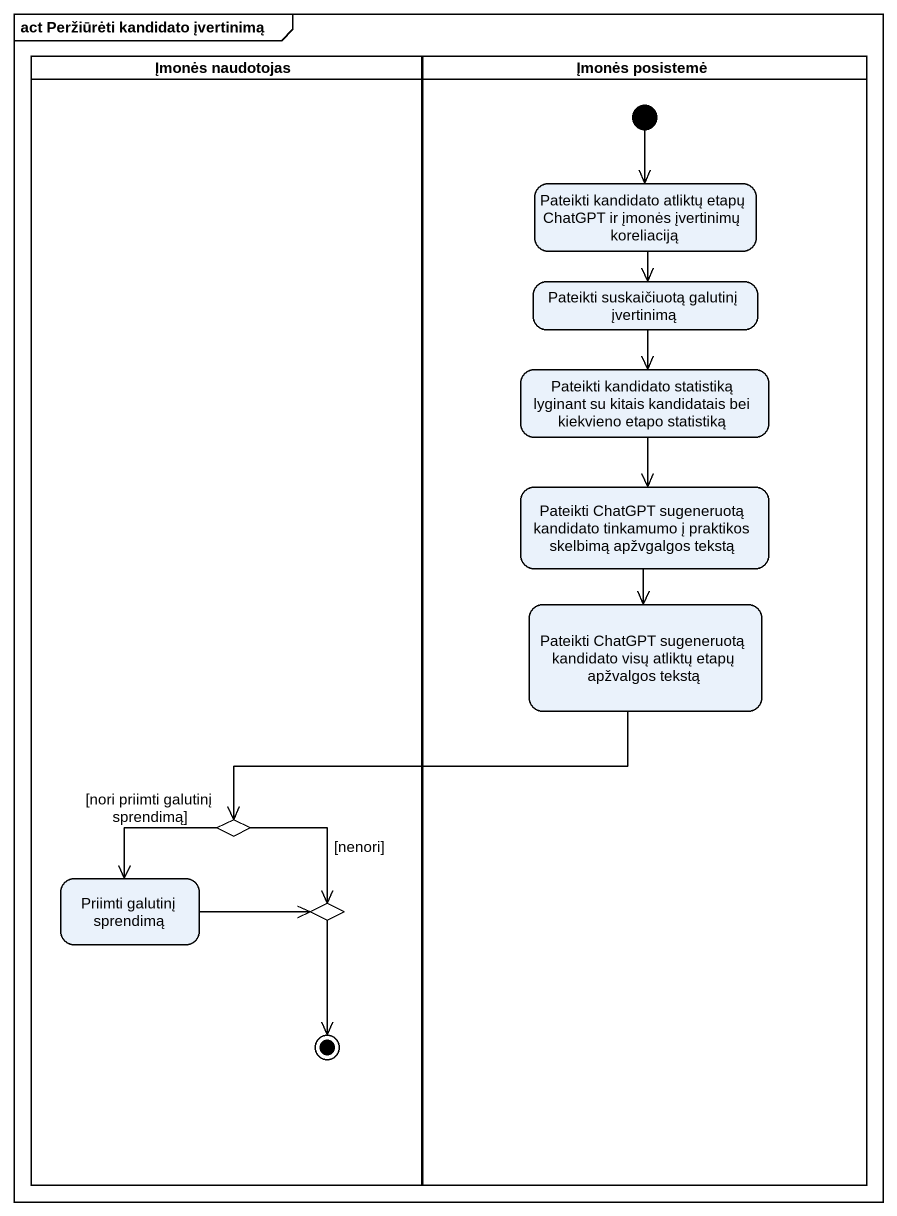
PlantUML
@startuml
mainframe act Peržiūrėti kandidato įvertinimą
hide empty description
state "Įmonės naudotojas" as Įmonės_naudotojas <<partition>> {
  state choice1 <<choice>>
  state "Priimti galutinį sprendimą" as Priimti_galutinį_sprendimą
  state choice2 <<choice>>
  choice2 --> [*] : [nenori]
}
state "Įmonės posistemė" as Įmonės_posistemė <<partition>> {
  state "Pateikti kandidato atliktų etapų ChatGPT ir įmonės įvertinimų koreliaciją" as Pateikti_kandidato_atliktų
  state "Pateikti suskaičiuotą galutinį įvertinimą" as Pateikti_suskaičiuotą
  state "Pateikti kandidato statistiką lyginant su kitais kandidatais bei kiekvieno etapo statistiką" as Pateikti_kandidato
  state "Pateikti ChatGPT sugeneruotą kandidato tinkamumo į praktikos skelbimą apžvgalgos tekstą" as Pateikti_ChatGPT
  state "Pateikti ChatGPT sugeneruotą kandidato visų atliktų etapų apžvalgos tekstą" as Pateikti_ChatGPT_2
  [*] --> Pateikti_kandidato_atliktų
}
Pateikti_kandidato_atliktų --> Pateikti_suskaičiuotą
Pateikti_suskaičiuotą --> Pateikti_kandidato
Pateikti_kandidato --> Pateikti_ChatGPT
Pateikti_ChatGPT --> Pateikti_ChatGPT_2
Pateikti_ChatGPT_2 -left-> choice1
choice1 --> Priimti_galutinį_sprendimą : [nori priimti galutinį sprendimą]
choice1 --> choice2
Priimti_galutinį_sprendimą -right-> choice2
@enduml
